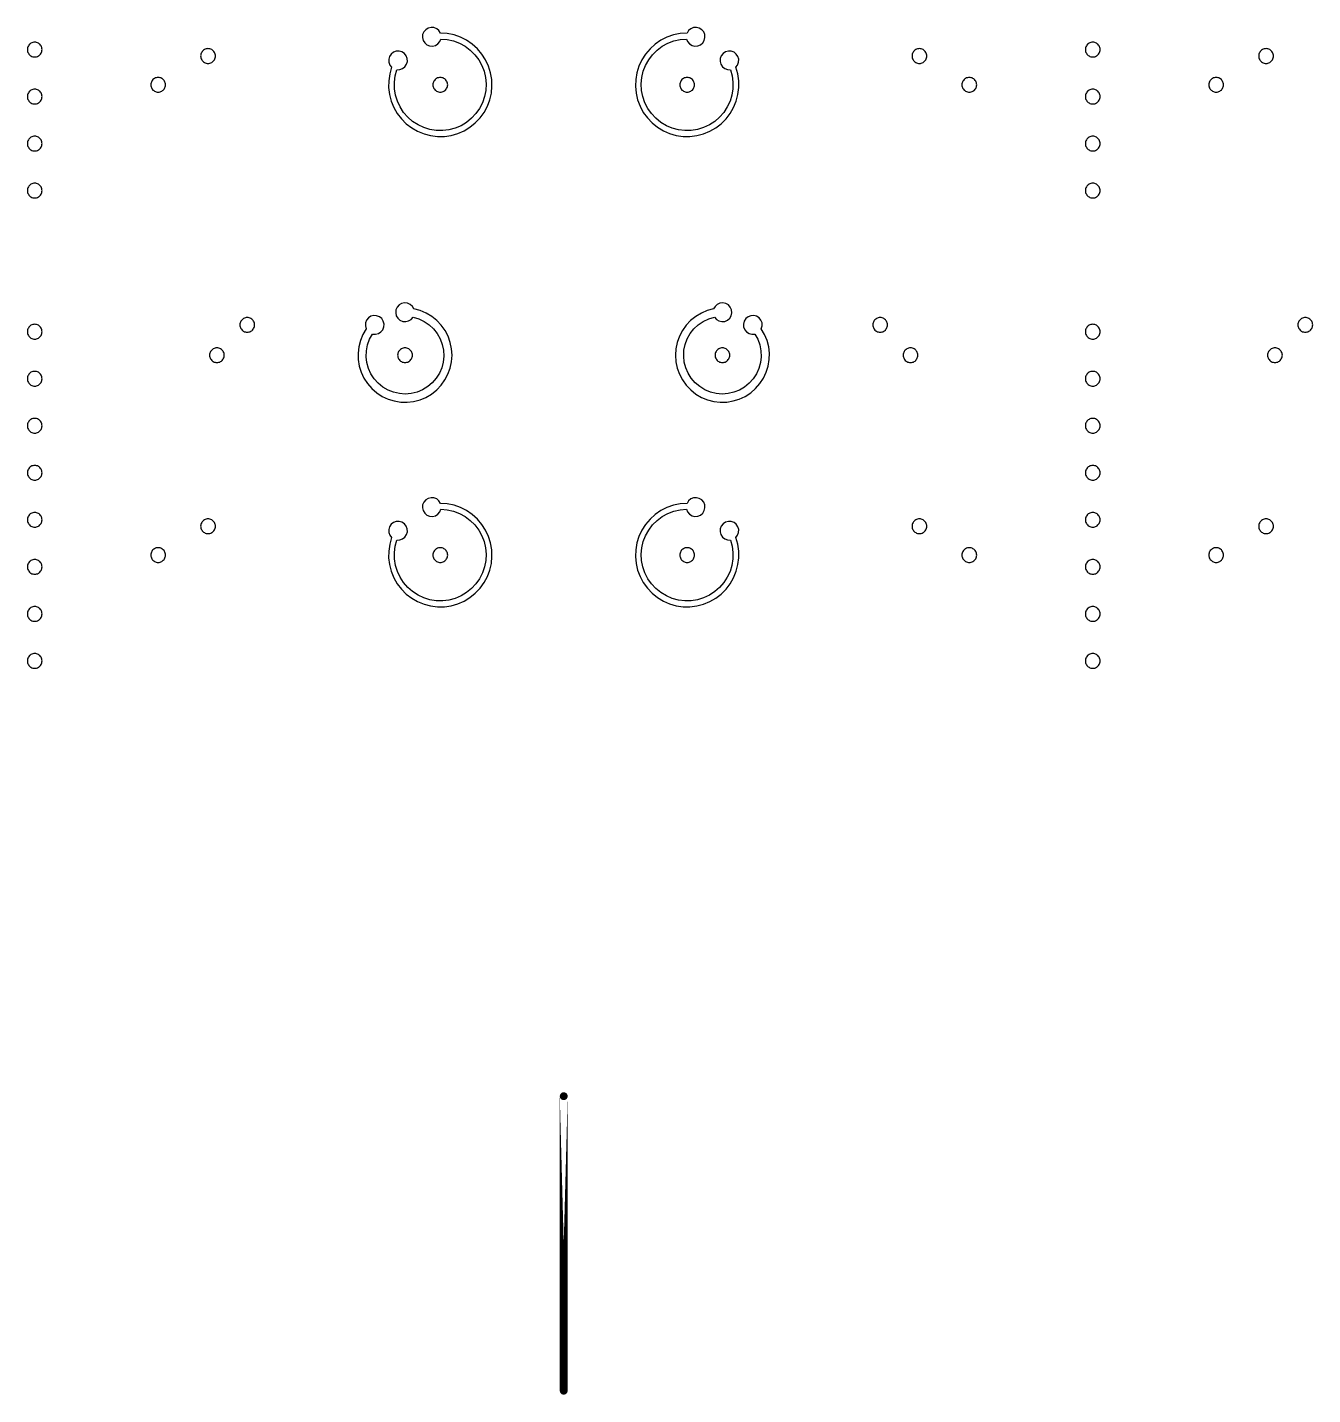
# Model space of a CAD drawing. Extents: x -100 to 100, y -100 to 100.
# Drawn here: x -5.46 to 7.63, y -64.24 to -50.31 of the extents above; entities that cross this region are included whole.
import ezdxf

# ---------------------------------------------------------------- set-up
doc = ezdxf.new("R2010")
doc.units = 0
doc.layers.get('0').update_dxf_attribs({"linetype": 'continuous'})
doc.layers.add('L6', color=7, linetype='continuous')

# ---------------------------------------------------------------- blocks, each defined once
blk = doc.blocks.new('LDI_XFL94-0512-011_L6_B1')
at = {"layer": 'L6'}
for points in [[(-1.948, -53.437), (-1.918, -53.439), (-1.888, -53.432), (-1.863, -53.416), (-1.844, -53.393), (-1.832, -53.365), (-1.83, -53.335), (-1.838, -53.305), (-1.854, -53.28), (-1.878, -53.261), (-1.906, -53.25), (-1.936, -53.248), (-1.965, -53.256), (-1.99, -53.273), (-2.009, -53.296), (-2.02, -53.324), (-2.021, -53.354), (-2.013, -53.383), (-2.046, -53.441), (-2.071, -53.502), (-2.088, -53.566), (-2.095, -53.632), (-2.094, -53.698), (-2.083, -53.764), (-2.063, -53.827), (-2.035, -53.887), (-1.998, -53.942), (-1.955, -53.992), (-1.905, -54.035), (-1.849, -54.072), (-1.789, -54.1), (-1.726, -54.119), (-1.661, -54.13), (-1.594, -54.131), (-1.529, -54.124), (-1.464, -54.107), (-1.403, -54.082), (-1.346, -54.048), (-1.294, -54.007), (-1.248, -53.959), (-1.21, -53.905), (-1.179, -53.847), (-1.156, -53.784), (-1.142, -53.72), (-1.138, -53.654), (-1.142, -53.587), (-1.156, -53.523), (-1.178, -53.46), (-1.209, -53.402), (-1.247, -53.348), (-1.293, -53.3), (-1.345, -53.258), (-1.402, -53.225), (-1.463, -53.199), (-1.527, -53.182), (-1.542, -53.156), (-1.564, -53.136), (-1.592, -53.123), (-1.622, -53.12), (-1.651, -53.126), (-1.677, -53.141), (-1.697, -53.164), (-1.709, -53.191), (-1.712, -53.221), (-1.706, -53.251), (-1.691, -53.277), (-1.668, -53.297), (-1.64, -53.308), (-1.61, -53.311), (-1.581, -53.304), (-1.555, -53.289), (-1.535, -53.266), (-1.477, -53.283), (-1.422, -53.309), (-1.371, -53.343), (-1.327, -53.384), (-1.289, -53.432), (-1.259, -53.485), (-1.238, -53.542), (-1.225, -53.601), (-1.222, -53.662), (-1.228, -53.722), (-1.243, -53.781), (-1.267, -53.837), (-1.3, -53.888), (-1.339, -53.934), (-1.386, -53.973), (-1.438, -54.005), (-1.494, -54.028), (-1.553, -54.043), (-1.614, -54.048), (-1.674, -54.044), (-1.734, -54.03), (-1.79, -54.008), (-1.843, -53.977), (-1.89, -53.938), (-1.93, -53.893), (-1.964, -53.842), (-1.989, -53.787), (-2.005, -53.728), (-2.012, -53.668), (-2.009, -53.607), (-1.998, -53.547), (-1.977, -53.49), (-1.948, -53.437)], [(1.535, -53.266), (1.555, -53.289), (1.581, -53.304), (1.61, -53.311), (1.64, -53.308), (1.668, -53.297), (1.691, -53.277), (1.706, -53.251), (1.712, -53.221), (1.709, -53.191), (1.697, -53.164), (1.677, -53.141), (1.651, -53.126), (1.622, -53.12), (1.592, -53.123), (1.564, -53.136), (1.542, -53.156), (1.527, -53.182), (1.463, -53.199), (1.402, -53.225), (1.345, -53.258), (1.293, -53.3), (1.247, -53.348), (1.209, -53.402), (1.178, -53.46), (1.156, -53.523), (1.142, -53.587), (1.138, -53.654), (1.142, -53.72), (1.156, -53.784), (1.179, -53.847), (1.21, -53.905), (1.248, -53.959), (1.294, -54.007), (1.346, -54.048), (1.403, -54.082), (1.464, -54.107), (1.529, -54.124), (1.594, -54.131), (1.661, -54.13), (1.726, -54.119), (1.789, -54.1), (1.849, -54.072), (1.905, -54.035), (1.955, -53.992), (1.998, -53.942), (2.035, -53.887), (2.063, -53.827), (2.083, -53.764), (2.094, -53.698), (2.095, -53.632), (2.088, -53.566), (2.071, -53.502), (2.046, -53.441), (2.013, -53.383), (2.021, -53.354), (2.02, -53.324), (2.009, -53.296), (1.99, -53.273), (1.965, -53.256), (1.936, -53.248), (1.906, -53.25), (1.878, -53.261), (1.854, -53.28), (1.838, -53.305), (1.83, -53.335), (1.832, -53.365), (1.844, -53.393), (1.863, -53.416), (1.888, -53.432), (1.918, -53.439), (1.948, -53.437), (1.977, -53.49), (1.998, -53.547), (2.009, -53.607), (2.012, -53.668), (2.005, -53.728), (1.989, -53.787), (1.964, -53.842), (1.93, -53.893), (1.89, -53.938), (1.843, -53.977), (1.79, -54.008), (1.734, -54.03), (1.674, -54.044), (1.614, -54.048), (1.553, -54.043), (1.494, -54.028), (1.438, -54.005), (1.386, -53.973), (1.339, -53.934), (1.3, -53.888), (1.267, -53.837), (1.243, -53.781), (1.228, -53.722), (1.222, -53.662), (1.225, -53.601), (1.238, -53.542), (1.259, -53.485), (1.289, -53.432), (1.327, -53.384), (1.371, -53.343), (1.422, -53.309), (1.477, -53.283), (1.535, -53.266)], [(-5.389, -53.338), (-5.399, -53.339), (-5.409, -53.341), (-5.418, -53.344), (-5.427, -53.348), (-5.435, -53.354), (-5.442, -53.36), (-5.449, -53.368), (-5.454, -53.376), (-5.459, -53.384), (-5.462, -53.394), (-5.464, -53.403), (-5.464, -53.413), (-5.464, -53.423), (-5.462, -53.433), (-5.459, -53.442), (-5.454, -53.451), (-5.449, -53.459), (-5.442, -53.466), (-5.435, -53.473), (-5.427, -53.478), (-5.418, -53.482), (-5.409, -53.486), (-5.399, -53.488), (-5.389, -53.488), (-5.379, -53.488), (-5.37, -53.486), (-5.361, -53.482), (-5.352, -53.478), (-5.344, -53.473), (-5.336, -53.466), (-5.33, -53.459), (-5.324, -53.451), (-5.32, -53.442), (-5.317, -53.433), (-5.315, -53.423), (-5.314, -53.413), (-5.315, -53.403), (-5.317, -53.394), (-5.32, -53.384), (-5.324, -53.376), (-5.33, -53.368), (-5.336, -53.36), (-5.344, -53.354), (-5.352, -53.348), (-5.361, -53.344), (-5.37, -53.341), (-5.379, -53.339), (-5.389, -53.338)], [(-3.224, -53.269), (-3.234, -53.269), (-3.243, -53.271), (-3.253, -53.274), (-3.261, -53.279), (-3.269, -53.284), (-3.277, -53.291), (-3.283, -53.298), (-3.289, -53.306), (-3.293, -53.315), (-3.296, -53.324), (-3.298, -53.334), (-3.299, -53.344), (-3.298, -53.353), (-3.296, -53.363), (-3.293, -53.372), (-3.289, -53.381), (-3.283, -53.389), (-3.277, -53.397), (-3.269, -53.403), (-3.261, -53.409), (-3.253, -53.413), (-3.243, -53.416), (-3.234, -53.418), (-3.224, -53.419), (-3.214, -53.418), (-3.204, -53.416), (-3.195, -53.413), (-3.186, -53.409), (-3.178, -53.403), (-3.171, -53.397), (-3.164, -53.389), (-3.159, -53.381), (-3.155, -53.372), (-3.151, -53.363), (-3.149, -53.353), (-3.149, -53.344), (-3.149, -53.334), (-3.151, -53.324), (-3.155, -53.315), (-3.159, -53.306), (-3.164, -53.298), (-3.171, -53.291), (-3.178, -53.284), (-3.186, -53.279), (-3.195, -53.274), (-3.204, -53.271), (-3.214, -53.269), (-3.224, -53.269)], [(3.224, -53.269), (3.214, -53.269), (3.204, -53.271), (3.195, -53.274), (3.186, -53.279), (3.178, -53.284), (3.171, -53.291), (3.164, -53.298), (3.159, -53.306), (3.155, -53.315), (3.151, -53.324), (3.149, -53.334), (3.149, -53.344), (3.149, -53.353), (3.151, -53.363), (3.155, -53.372), (3.159, -53.381), (3.164, -53.389), (3.171, -53.397), (3.178, -53.403), (3.186, -53.409), (3.195, -53.413), (3.204, -53.416), (3.214, -53.418), (3.224, -53.419), (3.234, -53.418), (3.243, -53.416), (3.253, -53.413), (3.261, -53.409), (3.269, -53.403), (3.277, -53.397), (3.283, -53.389), (3.289, -53.381), (3.293, -53.372), (3.296, -53.363), (3.298, -53.353), (3.299, -53.344), (3.298, -53.334), (3.296, -53.324), (3.293, -53.315), (3.289, -53.306), (3.283, -53.298), (3.277, -53.291), (3.269, -53.284), (3.261, -53.279), (3.253, -53.274), (3.243, -53.271), (3.234, -53.269), (3.224, -53.269)], [(5.389, -53.338), (5.379, -53.339), (5.37, -53.341), (5.361, -53.344), (5.352, -53.348), (5.344, -53.354), (5.336, -53.36), (5.33, -53.368), (5.324, -53.376), (5.32, -53.384), (5.317, -53.394), (5.315, -53.403), (5.314, -53.413), (5.315, -53.423), (5.317, -53.433), (5.32, -53.442), (5.324, -53.451), (5.33, -53.459), (5.336, -53.466), (5.344, -53.473), (5.352, -53.478), (5.361, -53.482), (5.37, -53.486), (5.379, -53.488), (5.389, -53.488), (5.399, -53.488), (5.409, -53.486), (5.418, -53.482), (5.427, -53.478), (5.435, -53.473), (5.442, -53.466), (5.449, -53.459), (5.454, -53.451), (5.459, -53.442), (5.462, -53.433), (5.464, -53.423), (5.464, -53.413), (5.464, -53.403), (5.462, -53.394), (5.459, -53.384), (5.454, -53.376), (5.449, -53.368), (5.442, -53.36), (5.435, -53.354), (5.427, -53.348), (5.418, -53.344), (5.409, -53.341), (5.399, -53.339), (5.389, -53.338)], [(7.555, -53.269), (7.545, -53.269), (7.535, -53.271), (7.526, -53.274), (7.517, -53.279), (7.509, -53.284), (7.502, -53.291), (7.495, -53.298), (7.49, -53.306), (7.485, -53.315), (7.482, -53.324), (7.48, -53.334), (7.48, -53.344), (7.48, -53.353), (7.482, -53.363), (7.485, -53.372), (7.49, -53.381), (7.495, -53.389), (7.502, -53.397), (7.509, -53.403), (7.517, -53.409), (7.526, -53.413), (7.535, -53.416), (7.545, -53.418), (7.555, -53.419), (7.564, -53.418), (7.574, -53.416), (7.583, -53.413), (7.592, -53.409), (7.6, -53.403), (7.608, -53.397), (7.614, -53.389), (7.62, -53.381), (7.624, -53.372), (7.627, -53.363), (7.629, -53.353), (7.63, -53.344), (7.629, -53.334), (7.627, -53.324), (7.624, -53.315), (7.62, -53.306), (7.614, -53.298), (7.608, -53.291), (7.6, -53.284), (7.592, -53.279), (7.583, -53.274), (7.574, -53.271), (7.564, -53.269), (7.555, -53.269)], [(-3.533, -53.578), (-3.543, -53.578), (-3.552, -53.58), (-3.562, -53.583), (-3.57, -53.588), (-3.579, -53.593), (-3.586, -53.6), (-3.592, -53.607), (-3.598, -53.615), (-3.602, -53.624), (-3.605, -53.633), (-3.607, -53.643), (-3.608, -53.653), (-3.607, -53.662), (-3.605, -53.672), (-3.602, -53.681), (-3.598, -53.69), (-3.592, -53.698), (-3.586, -53.706), (-3.579, -53.712), (-3.57, -53.718), (-3.562, -53.722), (-3.552, -53.725), (-3.543, -53.727), (-3.533, -53.728), (-3.523, -53.727), (-3.514, -53.725), (-3.504, -53.722), (-3.495, -53.718), (-3.487, -53.712), (-3.48, -53.706), (-3.473, -53.698), (-3.468, -53.69), (-3.464, -53.681), (-3.46, -53.672), (-3.459, -53.662), (-3.458, -53.653), (-3.459, -53.643), (-3.46, -53.633), (-3.464, -53.624), (-3.468, -53.615), (-3.473, -53.607), (-3.48, -53.6), (-3.487, -53.593), (-3.495, -53.588), (-3.504, -53.583), (-3.514, -53.58), (-3.523, -53.578), (-3.533, -53.578)], [(-1.617, -53.578), (-1.627, -53.578), (-1.636, -53.58), (-1.645, -53.583), (-1.654, -53.588), (-1.662, -53.593), (-1.67, -53.6), (-1.676, -53.607), (-1.682, -53.615), (-1.686, -53.624), (-1.689, -53.633), (-1.691, -53.643), (-1.692, -53.653), (-1.691, -53.662), (-1.689, -53.672), (-1.686, -53.681), (-1.682, -53.69), (-1.676, -53.698), (-1.67, -53.706), (-1.662, -53.712), (-1.654, -53.718), (-1.645, -53.722), (-1.636, -53.725), (-1.627, -53.727), (-1.617, -53.728), (-1.607, -53.727), (-1.597, -53.725), (-1.588, -53.722), (-1.579, -53.718), (-1.571, -53.712), (-1.564, -53.706), (-1.557, -53.698), (-1.552, -53.69), (-1.547, -53.681), (-1.544, -53.672), (-1.542, -53.662), (-1.542, -53.653), (-1.542, -53.643), (-1.544, -53.633), (-1.547, -53.624), (-1.552, -53.615), (-1.557, -53.607), (-1.564, -53.6), (-1.571, -53.593), (-1.579, -53.588), (-1.588, -53.583), (-1.597, -53.58), (-1.607, -53.578), (-1.617, -53.578)], [(1.617, -53.578), (1.607, -53.578), (1.597, -53.58), (1.588, -53.583), (1.579, -53.588), (1.571, -53.593), (1.564, -53.6), (1.557, -53.607), (1.552, -53.615), (1.547, -53.624), (1.544, -53.633), (1.542, -53.643), (1.542, -53.653), (1.542, -53.662), (1.544, -53.672), (1.547, -53.681), (1.552, -53.69), (1.557, -53.698), (1.564, -53.706), (1.571, -53.712), (1.579, -53.718), (1.588, -53.722), (1.597, -53.725), (1.607, -53.727), (1.617, -53.728), (1.627, -53.727), (1.636, -53.725), (1.645, -53.722), (1.654, -53.718), (1.662, -53.712), (1.67, -53.706), (1.676, -53.698), (1.682, -53.69), (1.686, -53.681), (1.689, -53.672), (1.691, -53.662), (1.692, -53.653), (1.691, -53.643), (1.689, -53.633), (1.686, -53.624), (1.682, -53.615), (1.676, -53.607), (1.67, -53.6), (1.662, -53.593), (1.654, -53.588), (1.645, -53.583), (1.636, -53.58), (1.627, -53.578), (1.617, -53.578)], [(3.533, -53.578), (3.523, -53.578), (3.514, -53.58), (3.504, -53.583), (3.495, -53.588), (3.487, -53.593), (3.48, -53.6), (3.473, -53.607), (3.468, -53.615), (3.464, -53.624), (3.46, -53.633), (3.459, -53.643), (3.458, -53.653), (3.459, -53.662), (3.46, -53.672), (3.464, -53.681), (3.468, -53.69), (3.473, -53.698), (3.48, -53.706), (3.487, -53.712), (3.495, -53.718), (3.504, -53.722), (3.514, -53.725), (3.523, -53.727), (3.533, -53.728), (3.543, -53.727), (3.552, -53.725), (3.562, -53.722), (3.57, -53.718), (3.579, -53.712), (3.586, -53.706), (3.592, -53.698), (3.598, -53.69), (3.602, -53.681), (3.605, -53.672), (3.607, -53.662), (3.608, -53.653), (3.607, -53.643), (3.605, -53.633), (3.602, -53.624), (3.598, -53.615), (3.592, -53.607), (3.586, -53.6), (3.579, -53.593), (3.57, -53.588), (3.562, -53.583), (3.552, -53.58), (3.543, -53.578), (3.533, -53.578)], [(7.246, -53.578), (7.236, -53.578), (7.226, -53.58), (7.217, -53.583), (7.208, -53.588), (7.2, -53.593), (7.192, -53.6), (7.186, -53.607), (7.181, -53.615), (7.176, -53.624), (7.173, -53.633), (7.171, -53.643), (7.171, -53.653), (7.171, -53.662), (7.173, -53.672), (7.176, -53.681), (7.181, -53.69), (7.186, -53.698), (7.192, -53.706), (7.2, -53.712), (7.208, -53.718), (7.217, -53.722), (7.226, -53.725), (7.236, -53.727), (7.246, -53.728), (7.255, -53.727), (7.265, -53.725), (7.274, -53.722), (7.283, -53.718), (7.291, -53.712), (7.299, -53.706), (7.305, -53.698), (7.31, -53.69), (7.315, -53.681), (7.318, -53.672), (7.32, -53.662), (7.321, -53.653), (7.32, -53.643), (7.318, -53.633), (7.315, -53.624), (7.31, -53.615), (7.305, -53.607), (7.299, -53.6), (7.291, -53.593), (7.283, -53.588), (7.274, -53.583), (7.265, -53.58), (7.255, -53.578), (7.246, -53.578)], [(-5.389, -53.817), (-5.399, -53.818), (-5.409, -53.82), (-5.418, -53.823), (-5.427, -53.827), (-5.435, -53.833), (-5.442, -53.839), (-5.449, -53.847), (-5.454, -53.855), (-5.459, -53.864), (-5.462, -53.873), (-5.464, -53.882), (-5.464, -53.892), (-5.464, -53.902), (-5.462, -53.912), (-5.459, -53.921), (-5.454, -53.93), (-5.449, -53.938), (-5.442, -53.945), (-5.435, -53.952), (-5.427, -53.957), (-5.418, -53.962), (-5.409, -53.965), (-5.399, -53.967), (-5.389, -53.967), (-5.379, -53.967), (-5.37, -53.965), (-5.361, -53.962), (-5.352, -53.957), (-5.344, -53.952), (-5.336, -53.945), (-5.33, -53.938), (-5.324, -53.93), (-5.32, -53.921), (-5.317, -53.912), (-5.315, -53.902), (-5.314, -53.892), (-5.315, -53.882), (-5.317, -53.873), (-5.32, -53.864), (-5.324, -53.855), (-5.33, -53.847), (-5.336, -53.839), (-5.344, -53.833), (-5.352, -53.827), (-5.361, -53.823), (-5.37, -53.82), (-5.379, -53.818), (-5.389, -53.817)], [(5.389, -53.817), (5.379, -53.818), (5.37, -53.82), (5.361, -53.823), (5.352, -53.827), (5.344, -53.833), (5.336, -53.839), (5.33, -53.847), (5.324, -53.855), (5.32, -53.864), (5.317, -53.873), (5.315, -53.882), (5.314, -53.892), (5.315, -53.902), (5.317, -53.912), (5.32, -53.921), (5.324, -53.93), (5.33, -53.938), (5.336, -53.945), (5.344, -53.952), (5.352, -53.957), (5.361, -53.962), (5.37, -53.965), (5.379, -53.967), (5.389, -53.967), (5.399, -53.967), (5.409, -53.965), (5.418, -53.962), (5.427, -53.957), (5.435, -53.952), (5.442, -53.945), (5.449, -53.938), (5.454, -53.93), (5.459, -53.921), (5.462, -53.912), (5.464, -53.902), (5.464, -53.892), (5.464, -53.882), (5.462, -53.873), (5.459, -53.864), (5.454, -53.855), (5.449, -53.847), (5.442, -53.839), (5.435, -53.833), (5.427, -53.827), (5.418, -53.823), (5.409, -53.82), (5.399, -53.818), (5.389, -53.817)], [(-5.389, -54.296), (-5.399, -54.297), (-5.409, -54.299), (-5.418, -54.302), (-5.427, -54.306), (-5.435, -54.312), (-5.442, -54.318), (-5.449, -54.326), (-5.454, -54.334), (-5.459, -54.343), (-5.462, -54.352), (-5.464, -54.361), (-5.464, -54.371), (-5.464, -54.381), (-5.462, -54.391), (-5.459, -54.4), (-5.454, -54.409), (-5.449, -54.417), (-5.442, -54.424), (-5.435, -54.431), (-5.427, -54.436), (-5.418, -54.441), (-5.409, -54.444), (-5.399, -54.446), (-5.389, -54.446), (-5.379, -54.446), (-5.37, -54.444), (-5.361, -54.441), (-5.352, -54.436), (-5.344, -54.431), (-5.336, -54.424), (-5.33, -54.417), (-5.324, -54.409), (-5.32, -54.4), (-5.317, -54.391), (-5.315, -54.381), (-5.314, -54.371), (-5.315, -54.361), (-5.317, -54.352), (-5.32, -54.343), (-5.324, -54.334), (-5.33, -54.326), (-5.336, -54.318), (-5.344, -54.312), (-5.352, -54.306), (-5.361, -54.302), (-5.37, -54.299), (-5.379, -54.297), (-5.389, -54.296)], [(5.389, -54.296), (5.379, -54.297), (5.37, -54.299), (5.361, -54.302), (5.352, -54.306), (5.344, -54.312), (5.336, -54.318), (5.33, -54.326), (5.324, -54.334), (5.32, -54.343), (5.317, -54.352), (5.315, -54.361), (5.314, -54.371), (5.315, -54.381), (5.317, -54.391), (5.32, -54.4), (5.324, -54.409), (5.33, -54.417), (5.336, -54.424), (5.344, -54.431), (5.352, -54.436), (5.361, -54.441), (5.37, -54.444), (5.379, -54.446), (5.389, -54.446), (5.399, -54.446), (5.409, -54.444), (5.418, -54.441), (5.427, -54.436), (5.435, -54.431), (5.442, -54.424), (5.449, -54.417), (5.454, -54.409), (5.459, -54.4), (5.462, -54.391), (5.464, -54.381), (5.464, -54.371), (5.464, -54.361), (5.462, -54.352), (5.459, -54.343), (5.454, -54.334), (5.449, -54.326), (5.442, -54.318), (5.435, -54.312), (5.427, -54.306), (5.418, -54.302), (5.409, -54.299), (5.399, -54.297), (5.389, -54.296)], [(-5.389, -54.775), (-5.399, -54.776), (-5.409, -54.778), (-5.418, -54.781), (-5.427, -54.785), (-5.435, -54.791), (-5.442, -54.797), (-5.449, -54.805), (-5.454, -54.813), (-5.459, -54.822), (-5.462, -54.831), (-5.464, -54.841), (-5.464, -54.85), (-5.464, -54.86), (-5.462, -54.87), (-5.459, -54.879), (-5.454, -54.888), (-5.449, -54.896), (-5.442, -54.903), (-5.435, -54.91), (-5.427, -54.915), (-5.418, -54.92), (-5.409, -54.923), (-5.399, -54.925), (-5.389, -54.925), (-5.379, -54.925), (-5.37, -54.923), (-5.361, -54.92), (-5.352, -54.915), (-5.344, -54.91), (-5.336, -54.903), (-5.33, -54.896), (-5.324, -54.888), (-5.32, -54.879), (-5.317, -54.87), (-5.315, -54.86), (-5.314, -54.85), (-5.315, -54.841), (-5.317, -54.831), (-5.32, -54.822), (-5.324, -54.813), (-5.33, -54.805), (-5.336, -54.797), (-5.344, -54.791), (-5.352, -54.785), (-5.361, -54.781), (-5.37, -54.778), (-5.379, -54.776), (-5.389, -54.775)], [(5.389, -54.775), (5.379, -54.776), (5.37, -54.778), (5.361, -54.781), (5.352, -54.785), (5.344, -54.791), (5.336, -54.797), (5.33, -54.805), (5.324, -54.813), (5.32, -54.822), (5.317, -54.831), (5.315, -54.841), (5.314, -54.85), (5.315, -54.86), (5.317, -54.87), (5.32, -54.879), (5.324, -54.888), (5.33, -54.896), (5.336, -54.903), (5.344, -54.91), (5.352, -54.915), (5.361, -54.92), (5.37, -54.923), (5.379, -54.925), (5.389, -54.925), (5.399, -54.925), (5.409, -54.923), (5.418, -54.92), (5.427, -54.915), (5.435, -54.91), (5.442, -54.903), (5.449, -54.896), (5.454, -54.888), (5.459, -54.879), (5.462, -54.87), (5.464, -54.86), (5.464, -54.85), (5.464, -54.841), (5.462, -54.831), (5.459, -54.822), (5.454, -54.813), (5.449, -54.805), (5.442, -54.797), (5.435, -54.791), (5.427, -54.785), (5.418, -54.781), (5.409, -54.778), (5.399, -54.776), (5.389, -54.775)], [(-1.699, -55.535), (-1.669, -55.534), (-1.641, -55.524), (-1.617, -55.505), (-1.601, -55.48), (-1.593, -55.451), (-1.594, -55.421), (-1.604, -55.393), (-1.623, -55.37), (-1.648, -55.353), (-1.677, -55.345), (-1.706, -55.346), (-1.735, -55.356), (-1.758, -55.375), (-1.775, -55.4), (-1.783, -55.429), (-1.782, -55.458), (-1.772, -55.487), (-1.753, -55.51), (-1.773, -55.577), (-1.783, -55.647), (-1.784, -55.717), (-1.775, -55.786), (-1.758, -55.854), (-1.731, -55.919), (-1.697, -55.98), (-1.654, -56.036), (-1.605, -56.085), (-1.549, -56.128), (-1.488, -56.162), (-1.423, -56.189), (-1.356, -56.206), (-1.286, -56.215), (-1.216, -56.214), (-1.147, -56.204), (-1.079, -56.185), (-1.015, -56.157), (-0.955, -56.12), (-0.901, -56.076), (-0.852, -56.026), (-0.811, -55.969), (-0.778, -55.907), (-0.753, -55.842), (-0.737, -55.774), (-0.731, -55.704), (-0.733, -55.634), (-0.745, -55.565), (-0.766, -55.498), (-0.796, -55.435), (-0.834, -55.376), (-0.879, -55.322), (-0.931, -55.275), (-0.989, -55.235), (-1.051, -55.204), (-1.117, -55.181), (-1.186, -55.167), (-1.256, -55.162), (-1.271, -55.136), (-1.294, -55.117), (-1.322, -55.106), (-1.352, -55.104), (-1.381, -55.111), (-1.406, -55.127), (-1.426, -55.15), (-1.437, -55.177), (-1.439, -55.207), (-1.432, -55.236), (-1.416, -55.262), (-1.394, -55.281), (-1.366, -55.292), (-1.336, -55.295), (-1.307, -55.288), (-1.282, -55.272), (-1.262, -55.249), (-1.251, -55.222), (-1.186, -55.227), (-1.122, -55.242), (-1.061, -55.265), (-1.004, -55.296), (-0.952, -55.336), (-0.906, -55.382), (-0.866, -55.434), (-0.834, -55.491), (-0.811, -55.551), (-0.796, -55.615), (-0.79, -55.68), (-0.794, -55.745), (-0.806, -55.809), (-0.827, -55.871), (-0.857, -55.929), (-0.894, -55.982), (-0.939, -56.03), (-0.99, -56.071), (-1.046, -56.105), (-1.106, -56.13), (-1.169, -56.147), (-1.233, -56.155), (-1.299, -56.154), (-1.363, -56.144), (-1.425, -56.124), (-1.484, -56.097), (-1.539, -56.061), (-1.588, -56.018), (-1.631, -55.969), (-1.666, -55.914), (-1.694, -55.855), (-1.713, -55.793), (-1.723, -55.728), (-1.724, -55.663), (-1.716, -55.598), (-1.699, -55.535)], [(1.251, -55.222), (1.262, -55.249), (1.282, -55.272), (1.307, -55.288), (1.336, -55.295), (1.366, -55.292), (1.394, -55.281), (1.416, -55.262), (1.432, -55.236), (1.439, -55.207), (1.437, -55.177), (1.426, -55.15), (1.406, -55.127), (1.381, -55.111), (1.352, -55.104), (1.322, -55.106), (1.294, -55.117), (1.271, -55.136), (1.256, -55.162), (1.186, -55.167), (1.117, -55.181), (1.051, -55.204), (0.989, -55.235), (0.931, -55.275), (0.879, -55.322), (0.834, -55.376), (0.796, -55.435), (0.766, -55.498), (0.745, -55.565), (0.733, -55.634), (0.731, -55.704), (0.737, -55.774), (0.753, -55.842), (0.778, -55.907), (0.811, -55.969), (0.852, -56.026), (0.901, -56.076), (0.955, -56.12), (1.015, -56.157), (1.079, -56.185), (1.147, -56.204), (1.216, -56.214), (1.286, -56.215), (1.356, -56.206), (1.423, -56.189), (1.488, -56.162), (1.549, -56.128), (1.605, -56.085), (1.654, -56.036), (1.697, -55.98), (1.731, -55.919), (1.758, -55.854), (1.775, -55.786), (1.784, -55.717), (1.783, -55.647), (1.773, -55.577), (1.753, -55.51), (1.772, -55.487), (1.782, -55.458), (1.783, -55.429), (1.775, -55.4), (1.758, -55.375), (1.735, -55.356), (1.706, -55.346), (1.677, -55.345), (1.648, -55.353), (1.623, -55.37), (1.604, -55.393), (1.594, -55.421), (1.593, -55.451), (1.601, -55.48), (1.617, -55.505), (1.641, -55.524), (1.669, -55.534), (1.699, -55.535), (1.716, -55.598), (1.724, -55.663), (1.723, -55.728), (1.713, -55.793), (1.694, -55.855), (1.666, -55.914), (1.631, -55.969), (1.588, -56.018), (1.539, -56.061), (1.484, -56.097), (1.425, -56.124), (1.363, -56.144), (1.299, -56.154), (1.233, -56.155), (1.169, -56.147), (1.106, -56.13), (1.046, -56.105), (0.99, -56.071), (0.939, -56.03), (0.894, -55.982), (0.857, -55.929), (0.827, -55.871), (0.806, -55.809), (0.794, -55.745), (0.79, -55.68), (0.796, -55.615), (0.811, -55.551), (0.834, -55.491), (0.866, -55.434), (0.906, -55.382), (0.952, -55.336), (1.004, -55.296), (1.061, -55.265), (1.122, -55.242), (1.186, -55.227), (1.251, -55.222)], [(-5.389, -55.254), (-5.399, -55.255), (-5.409, -55.257), (-5.418, -55.26), (-5.427, -55.264), (-5.435, -55.27), (-5.442, -55.276), (-5.449, -55.284), (-5.454, -55.292), (-5.459, -55.301), (-5.462, -55.31), (-5.464, -55.32), (-5.464, -55.329), (-5.464, -55.339), (-5.462, -55.349), (-5.459, -55.358), (-5.454, -55.367), (-5.449, -55.375), (-5.442, -55.382), (-5.435, -55.389), (-5.427, -55.394), (-5.418, -55.399), (-5.409, -55.402), (-5.399, -55.404), (-5.389, -55.404), (-5.379, -55.404), (-5.37, -55.402), (-5.361, -55.399), (-5.352, -55.394), (-5.344, -55.389), (-5.336, -55.382), (-5.33, -55.375), (-5.324, -55.367), (-5.32, -55.358), (-5.317, -55.349), (-5.315, -55.339), (-5.314, -55.329), (-5.315, -55.32), (-5.317, -55.31), (-5.32, -55.301), (-5.324, -55.292), (-5.33, -55.284), (-5.336, -55.276), (-5.344, -55.27), (-5.352, -55.264), (-5.361, -55.26), (-5.37, -55.257), (-5.379, -55.255), (-5.389, -55.254)], [(5.389, -55.254), (5.379, -55.255), (5.37, -55.257), (5.361, -55.26), (5.352, -55.264), (5.344, -55.27), (5.336, -55.276), (5.33, -55.284), (5.324, -55.292), (5.32, -55.301), (5.317, -55.31), (5.315, -55.32), (5.314, -55.329), (5.315, -55.339), (5.317, -55.349), (5.32, -55.358), (5.324, -55.367), (5.33, -55.375), (5.336, -55.382), (5.344, -55.389), (5.352, -55.394), (5.361, -55.399), (5.37, -55.402), (5.379, -55.404), (5.389, -55.404), (5.399, -55.404), (5.409, -55.402), (5.418, -55.399), (5.427, -55.394), (5.435, -55.389), (5.442, -55.382), (5.449, -55.375), (5.454, -55.367), (5.459, -55.358), (5.462, -55.349), (5.464, -55.339), (5.464, -55.329), (5.464, -55.32), (5.462, -55.31), (5.459, -55.301), (5.454, -55.292), (5.449, -55.284), (5.442, -55.276), (5.435, -55.27), (5.427, -55.264), (5.418, -55.26), (5.409, -55.257), (5.399, -55.255), (5.389, -55.254)], [(-3.624, -55.32), (-3.633, -55.321), (-3.643, -55.323), (-3.652, -55.326), (-3.661, -55.33), (-3.669, -55.336), (-3.677, -55.342), (-3.683, -55.35), (-3.688, -55.358), (-3.693, -55.367), (-3.696, -55.376), (-3.698, -55.385), (-3.699, -55.395), (-3.698, -55.405), (-3.696, -55.415), (-3.693, -55.424), (-3.688, -55.433), (-3.683, -55.441), (-3.677, -55.448), (-3.669, -55.455), (-3.661, -55.46), (-3.652, -55.465), (-3.643, -55.468), (-3.633, -55.47), (-3.624, -55.47), (-3.614, -55.47), (-3.604, -55.468), (-3.595, -55.465), (-3.586, -55.46), (-3.578, -55.455), (-3.57, -55.448), (-3.564, -55.441), (-3.559, -55.433), (-3.554, -55.424), (-3.551, -55.415), (-3.549, -55.405), (-3.549, -55.395), (-3.549, -55.385), (-3.551, -55.376), (-3.554, -55.367), (-3.559, -55.358), (-3.564, -55.35), (-3.57, -55.342), (-3.578, -55.336), (-3.586, -55.33), (-3.595, -55.326), (-3.604, -55.323), (-3.614, -55.321), (-3.624, -55.32)], [(3.624, -55.32), (3.614, -55.321), (3.604, -55.323), (3.595, -55.326), (3.586, -55.33), (3.578, -55.336), (3.57, -55.342), (3.564, -55.35), (3.559, -55.358), (3.554, -55.367), (3.551, -55.376), (3.549, -55.385), (3.549, -55.395), (3.549, -55.405), (3.551, -55.415), (3.554, -55.424), (3.559, -55.433), (3.564, -55.441), (3.57, -55.448), (3.578, -55.455), (3.586, -55.46), (3.595, -55.465), (3.604, -55.468), (3.614, -55.47), (3.624, -55.47), (3.633, -55.47), (3.643, -55.468), (3.652, -55.465), (3.661, -55.46), (3.669, -55.455), (3.677, -55.448), (3.683, -55.441), (3.688, -55.433), (3.693, -55.424), (3.696, -55.415), (3.698, -55.405), (3.699, -55.395), (3.698, -55.385), (3.696, -55.376), (3.693, -55.367), (3.688, -55.358), (3.683, -55.35), (3.677, -55.342), (3.669, -55.336), (3.661, -55.33), (3.652, -55.326), (3.643, -55.323), (3.633, -55.321), (3.624, -55.32)], [(7.155, -55.32), (7.145, -55.321), (7.136, -55.323), (7.126, -55.326), (7.117, -55.33), (7.109, -55.336), (7.102, -55.342), (7.095, -55.35), (7.09, -55.358), (7.086, -55.367), (7.082, -55.376), (7.081, -55.385), (7.08, -55.395), (7.081, -55.405), (7.082, -55.415), (7.086, -55.424), (7.09, -55.433), (7.095, -55.441), (7.102, -55.448), (7.109, -55.455), (7.117, -55.46), (7.126, -55.465), (7.136, -55.468), (7.145, -55.47), (7.155, -55.47), (7.165, -55.47), (7.174, -55.468), (7.184, -55.465), (7.192, -55.46), (7.201, -55.455), (7.208, -55.448), (7.214, -55.441), (7.22, -55.433), (7.224, -55.424), (7.227, -55.415), (7.229, -55.405), (7.23, -55.395), (7.229, -55.385), (7.227, -55.376), (7.224, -55.367), (7.22, -55.358), (7.214, -55.35), (7.208, -55.342), (7.201, -55.336), (7.192, -55.33), (7.184, -55.326), (7.174, -55.323), (7.165, -55.321), (7.155, -55.32)], [(-4.132, -55.614), (-4.142, -55.614), (-4.151, -55.616), (-4.16, -55.619), (-4.169, -55.624), (-4.177, -55.629), (-4.185, -55.636), (-4.191, -55.643), (-4.197, -55.651), (-4.201, -55.66), (-4.204, -55.669), (-4.206, -55.679), (-4.207, -55.689), (-4.206, -55.698), (-4.204, -55.708), (-4.201, -55.717), (-4.197, -55.726), (-4.191, -55.734), (-4.185, -55.742), (-4.177, -55.748), (-4.169, -55.754), (-4.16, -55.758), (-4.151, -55.761), (-4.142, -55.763), (-4.132, -55.764), (-4.122, -55.763), (-4.112, -55.761), (-4.103, -55.758), (-4.094, -55.754), (-4.086, -55.748), (-4.079, -55.742), (-4.072, -55.734), (-4.067, -55.726), (-4.062, -55.717), (-4.059, -55.708), (-4.057, -55.698), (-4.057, -55.689), (-4.057, -55.679), (-4.059, -55.669), (-4.062, -55.66), (-4.067, -55.651), (-4.072, -55.643), (-4.079, -55.636), (-4.086, -55.629), (-4.094, -55.624), (-4.103, -55.619), (-4.112, -55.616), (-4.122, -55.614), (-4.132, -55.614)], [(-1.257, -55.614), (-1.267, -55.614), (-1.277, -55.616), (-1.286, -55.619), (-1.295, -55.624), (-1.303, -55.629), (-1.311, -55.636), (-1.317, -55.643), (-1.322, -55.651), (-1.327, -55.66), (-1.33, -55.669), (-1.332, -55.679), (-1.332, -55.689), (-1.332, -55.698), (-1.33, -55.708), (-1.327, -55.717), (-1.322, -55.726), (-1.317, -55.734), (-1.311, -55.742), (-1.303, -55.748), (-1.295, -55.754), (-1.286, -55.758), (-1.277, -55.761), (-1.267, -55.763), (-1.257, -55.764), (-1.248, -55.763), (-1.238, -55.761), (-1.229, -55.758), (-1.22, -55.754), (-1.212, -55.748), (-1.204, -55.742), (-1.198, -55.734), (-1.193, -55.726), (-1.188, -55.717), (-1.185, -55.708), (-1.183, -55.698), (-1.182, -55.689), (-1.183, -55.679), (-1.185, -55.669), (-1.188, -55.66), (-1.193, -55.651), (-1.198, -55.643), (-1.204, -55.636), (-1.212, -55.629), (-1.22, -55.624), (-1.229, -55.619), (-1.238, -55.616), (-1.248, -55.614), (-1.257, -55.614)], [(1.257, -55.614), (1.248, -55.614), (1.238, -55.616), (1.229, -55.619), (1.22, -55.624), (1.212, -55.629), (1.204, -55.636), (1.198, -55.643), (1.193, -55.651), (1.188, -55.66), (1.185, -55.669), (1.183, -55.679), (1.182, -55.689), (1.183, -55.698), (1.185, -55.708), (1.188, -55.717), (1.193, -55.726), (1.198, -55.734), (1.204, -55.742), (1.212, -55.748), (1.22, -55.754), (1.229, -55.758), (1.238, -55.761), (1.248, -55.763), (1.257, -55.764), (1.267, -55.763), (1.277, -55.761), (1.286, -55.758), (1.295, -55.754), (1.303, -55.748), (1.311, -55.742), (1.317, -55.734), (1.322, -55.726), (1.327, -55.717), (1.33, -55.708), (1.332, -55.698), (1.332, -55.689), (1.332, -55.679), (1.33, -55.669), (1.327, -55.66), (1.322, -55.651), (1.317, -55.643), (1.311, -55.636), (1.303, -55.629), (1.295, -55.624), (1.286, -55.619), (1.277, -55.616), (1.267, -55.614), (1.257, -55.614)], [(4.132, -55.614), (4.122, -55.614), (4.112, -55.616), (4.103, -55.619), (4.094, -55.624), (4.086, -55.629), (4.079, -55.636), (4.072, -55.643), (4.067, -55.651), (4.062, -55.66), (4.059, -55.669), (4.057, -55.679), (4.057, -55.689), (4.057, -55.698), (4.059, -55.708), (4.062, -55.717), (4.067, -55.726), (4.072, -55.734), (4.079, -55.742), (4.086, -55.748), (4.094, -55.754), (4.103, -55.758), (4.112, -55.761), (4.122, -55.763), (4.132, -55.764), (4.142, -55.763), (4.151, -55.761), (4.16, -55.758), (4.169, -55.754), (4.177, -55.748), (4.185, -55.742), (4.191, -55.734), (4.197, -55.726), (4.201, -55.717), (4.204, -55.708), (4.206, -55.698), (4.207, -55.689), (4.206, -55.679), (4.204, -55.669), (4.201, -55.66), (4.197, -55.651), (4.191, -55.643), (4.185, -55.636), (4.177, -55.629), (4.169, -55.624), (4.16, -55.619), (4.151, -55.616), (4.142, -55.614), (4.132, -55.614)], [(6.647, -55.614), (6.637, -55.614), (6.627, -55.616), (6.618, -55.619), (6.609, -55.624), (6.601, -55.629), (6.594, -55.636), (6.587, -55.643), (6.582, -55.651), (6.577, -55.66), (6.574, -55.669), (6.572, -55.679), (6.572, -55.689), (6.572, -55.698), (6.574, -55.708), (6.577, -55.717), (6.582, -55.726), (6.587, -55.734), (6.594, -55.742), (6.601, -55.748), (6.609, -55.754), (6.618, -55.758), (6.627, -55.761), (6.637, -55.763), (6.647, -55.764), (6.656, -55.763), (6.666, -55.761), (6.675, -55.758), (6.684, -55.754), (6.692, -55.748), (6.7, -55.742), (6.706, -55.734), (6.712, -55.726), (6.716, -55.717), (6.719, -55.708), (6.721, -55.698), (6.722, -55.689), (6.721, -55.679), (6.719, -55.669), (6.716, -55.66), (6.712, -55.651), (6.706, -55.643), (6.7, -55.636), (6.692, -55.629), (6.684, -55.624), (6.675, -55.619), (6.666, -55.616), (6.656, -55.614), (6.647, -55.614)], [(-5.389, -55.733), (-5.399, -55.734), (-5.409, -55.736), (-5.418, -55.739), (-5.427, -55.743), (-5.435, -55.749), (-5.442, -55.755), (-5.449, -55.763), (-5.454, -55.771), (-5.459, -55.78), (-5.462, -55.789), (-5.464, -55.799), (-5.464, -55.808), (-5.464, -55.818), (-5.462, -55.828), (-5.459, -55.837), (-5.454, -55.846), (-5.449, -55.854), (-5.442, -55.861), (-5.435, -55.868), (-5.427, -55.873), (-5.418, -55.878), (-5.409, -55.881), (-5.399, -55.883), (-5.389, -55.883), (-5.379, -55.883), (-5.37, -55.881), (-5.361, -55.878), (-5.352, -55.873), (-5.344, -55.868), (-5.336, -55.861), (-5.33, -55.854), (-5.324, -55.846), (-5.32, -55.837), (-5.317, -55.828), (-5.315, -55.818), (-5.314, -55.808), (-5.315, -55.799), (-5.317, -55.789), (-5.32, -55.78), (-5.324, -55.771), (-5.33, -55.763), (-5.336, -55.755), (-5.344, -55.749), (-5.352, -55.743), (-5.361, -55.739), (-5.37, -55.736), (-5.379, -55.734), (-5.389, -55.733)], [(5.389, -55.733), (5.379, -55.734), (5.37, -55.736), (5.361, -55.739), (5.352, -55.743), (5.344, -55.749), (5.336, -55.755), (5.33, -55.763), (5.324, -55.771), (5.32, -55.78), (5.317, -55.789), (5.315, -55.799), (5.314, -55.808), (5.315, -55.818), (5.317, -55.828), (5.32, -55.837), (5.324, -55.846), (5.33, -55.854), (5.336, -55.861), (5.344, -55.868), (5.352, -55.873), (5.361, -55.878), (5.37, -55.881), (5.379, -55.883), (5.389, -55.883), (5.399, -55.883), (5.409, -55.881), (5.418, -55.878), (5.427, -55.873), (5.435, -55.868), (5.442, -55.861), (5.449, -55.854), (5.454, -55.846), (5.459, -55.837), (5.462, -55.828), (5.464, -55.818), (5.464, -55.808), (5.464, -55.799), (5.462, -55.789), (5.459, -55.78), (5.454, -55.771), (5.449, -55.763), (5.442, -55.755), (5.435, -55.749), (5.427, -55.743), (5.418, -55.739), (5.409, -55.736), (5.399, -55.734), (5.389, -55.733)], [(-5.389, -56.212), (-5.399, -56.213), (-5.409, -56.215), (-5.418, -56.218), (-5.427, -56.222), (-5.435, -56.228), (-5.442, -56.234), (-5.449, -56.242), (-5.454, -56.25), (-5.459, -56.259), (-5.462, -56.268), (-5.464, -56.278), (-5.464, -56.287), (-5.464, -56.297), (-5.462, -56.307), (-5.459, -56.316), (-5.454, -56.325), (-5.449, -56.333), (-5.442, -56.34), (-5.435, -56.347), (-5.427, -56.352), (-5.418, -56.357), (-5.409, -56.36), (-5.399, -56.362), (-5.389, -56.362), (-5.379, -56.362), (-5.37, -56.36), (-5.361, -56.357), (-5.352, -56.352), (-5.344, -56.347), (-5.336, -56.34), (-5.33, -56.333), (-5.324, -56.325), (-5.32, -56.316), (-5.317, -56.307), (-5.315, -56.297), (-5.314, -56.287), (-5.315, -56.278), (-5.317, -56.268), (-5.32, -56.259), (-5.324, -56.25), (-5.33, -56.242), (-5.336, -56.234), (-5.344, -56.228), (-5.352, -56.222), (-5.361, -56.218), (-5.37, -56.215), (-5.379, -56.213), (-5.389, -56.212)], [(5.389, -56.212), (5.379, -56.213), (5.37, -56.215), (5.361, -56.218), (5.352, -56.222), (5.344, -56.228), (5.336, -56.234), (5.33, -56.242), (5.324, -56.25), (5.32, -56.259), (5.317, -56.268), (5.315, -56.278), (5.314, -56.287), (5.315, -56.297), (5.317, -56.307), (5.32, -56.316), (5.324, -56.325), (5.33, -56.333), (5.336, -56.34), (5.344, -56.347), (5.352, -56.352), (5.361, -56.357), (5.37, -56.36), (5.379, -56.362), (5.389, -56.362), (5.399, -56.362), (5.409, -56.36), (5.418, -56.357), (5.427, -56.352), (5.435, -56.347), (5.442, -56.34), (5.449, -56.333), (5.454, -56.325), (5.459, -56.316), (5.462, -56.307), (5.464, -56.297), (5.464, -56.287), (5.464, -56.278), (5.462, -56.268), (5.459, -56.259), (5.454, -56.25), (5.449, -56.242), (5.442, -56.234), (5.435, -56.228), (5.427, -56.222), (5.418, -56.218), (5.409, -56.215), (5.399, -56.213), (5.389, -56.212)], [(-5.389, -56.691), (-5.399, -56.692), (-5.409, -56.694), (-5.418, -56.697), (-5.427, -56.702), (-5.435, -56.707), (-5.442, -56.713), (-5.449, -56.721), (-5.454, -56.729), (-5.459, -56.738), (-5.462, -56.747), (-5.464, -56.757), (-5.464, -56.766), (-5.464, -56.776), (-5.462, -56.786), (-5.459, -56.795), (-5.454, -56.804), (-5.449, -56.812), (-5.442, -56.82), (-5.435, -56.826), (-5.427, -56.831), (-5.418, -56.836), (-5.409, -56.839), (-5.399, -56.841), (-5.389, -56.841), (-5.379, -56.841), (-5.37, -56.839), (-5.361, -56.836), (-5.352, -56.831), (-5.344, -56.826), (-5.336, -56.82), (-5.33, -56.812), (-5.324, -56.804), (-5.32, -56.795), (-5.317, -56.786), (-5.315, -56.776), (-5.314, -56.766), (-5.315, -56.757), (-5.317, -56.747), (-5.32, -56.738), (-5.324, -56.729), (-5.33, -56.721), (-5.336, -56.713), (-5.344, -56.707), (-5.352, -56.702), (-5.361, -56.697), (-5.37, -56.694), (-5.379, -56.692), (-5.389, -56.691)], [(5.389, -56.691), (5.379, -56.692), (5.37, -56.694), (5.361, -56.697), (5.352, -56.702), (5.344, -56.707), (5.336, -56.713), (5.33, -56.721), (5.324, -56.729), (5.32, -56.738), (5.317, -56.747), (5.315, -56.757), (5.314, -56.766), (5.315, -56.776), (5.317, -56.786), (5.32, -56.795), (5.324, -56.804), (5.33, -56.812), (5.336, -56.82), (5.344, -56.826), (5.352, -56.831), (5.361, -56.836), (5.37, -56.839), (5.379, -56.841), (5.389, -56.841), (5.399, -56.841), (5.409, -56.839), (5.418, -56.836), (5.427, -56.831), (5.435, -56.826), (5.442, -56.82), (5.449, -56.812), (5.454, -56.804), (5.459, -56.795), (5.462, -56.786), (5.464, -56.776), (5.464, -56.766), (5.464, -56.757), (5.462, -56.747), (5.459, -56.738), (5.454, -56.729), (5.449, -56.721), (5.442, -56.713), (5.435, -56.707), (5.427, -56.702), (5.418, -56.697), (5.409, -56.694), (5.399, -56.692), (5.389, -56.691)]]:
    blk.add_lwpolyline(points, close=True, dxfattribs=at)
blk = doc.blocks.new('cutlineendpoint')
at = {"const_width": 0.04}
blk.add_lwpolyline([(-0.02, 0, 1), (0.02, 0, 1)], format="xyb", close=True, dxfattribs=at)

msp = doc.modelspace()

# ---------------------------------------------------------------- linework, layer by layer
at = {"layer": 'L6', "const_width": 0.08}
msp.add_lwpolyline([(0, -61.2), (0, -64.2)], close=True, dxfattribs=at)

# ---------------------------------------------------------------- block references
at = {"layer": 'L6'}
for name, p in [('LDI_XFL94-0512-011_L6_B1', (0, 4.79)), ('LDI_XFL94-0512-011_L6_B1', (0, 0)), ('cutlineendpoint', (0, -61.2)), ('cutlineendpoint', (0, -64.2))]:
    msp.add_blockref(name, p, dxfattribs=at)

doc.saveas('drawing.dxf')
